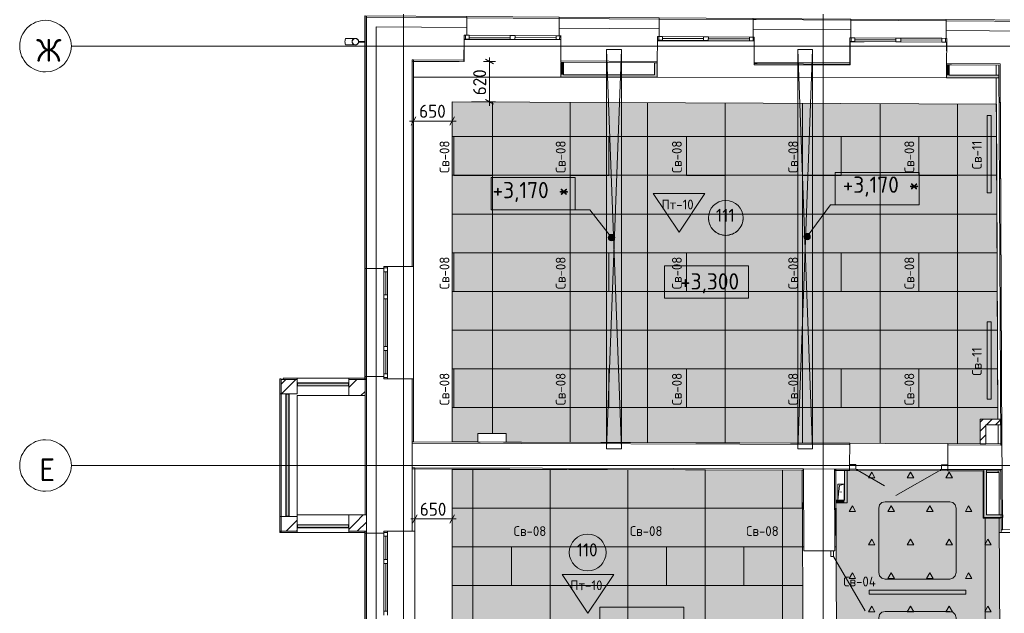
# Model space of a CAD drawing. Header units: millimetres. Extents: x -13069 to 207500, y -71366 to 56785.
# Drawn here: x 106531 to 121780, y 36232 to 45433 of the extents above; entities that cross this region are included whole.
import ezdxf

# ---------------------------------------------------------------- set-up
doc = ezdxf.new("R2010")
doc.units = ezdxf.units.MM
for name, color, linetype, true_color in [('PDF _зоны-номер помещения', 7, 'Continuous', 0xffffff), ('PDF _Ригели', 7, 'Continuous', 0x959595), ('PDF _светильники', 7, 'Continuous', 0xffffff)]:
    doc.layers.add(name, color=color, linetype=linetype, true_color=true_color)
for name, color, linetype in [('PDF _Подложка без мебели', 7, 'Continuous'), ('PDF _Потолки - марка', 7, 'Continuous'), ('PDF _потолки - панели', 7, 'Continuous'), ('PDF _Текст', 7, 'Continuous')]:
    doc.layers.add(name, color=color, linetype=linetype)
doc.layers.add('PDF _Потолки', color=7, linetype='Continuous', lineweight=5, true_color=0x535353)
doc.styles.add('PDF GOST Common', font='GOST_Common.ttf')

msp = doc.modelspace()

# ---------------------------------------------------------------- hatches: boundary and pattern name
at = {"layer": 'PDF _Подложка без мебели', "transparency": 33554559}
msp.add_hatch(color=256, dxfattribs=at).paths.add_polyline_path([(119342.421, 37944.743), (119304.023, 37944.743), (119304.023, 38444.743), (119343.522, 38444.743), (119344.023, 37945.242)])
at = {"layer": 'PDF _Потолки', "true_color": 0xffffff, "transparency": 33554559}
for points in [[(113229.222, 38889.543), (113229.222, 44161.642), (121656.822, 44123.742), (121681.721, 39241.043), (121404.921, 39241.043), (121404.921, 38860.942), (114064.321, 38886.642), (114064.321, 39019.342), (113624.322, 39019.342), (113624.322, 38888.142)], [(119123.423, 22079.742), (119388.923, 22079.742), (119388.923, 22629.742), (119249.421, 22629.742), (119172.422, 37944.743), (119344.023, 37944.743), (119344.023, 38444.743), (121464.921, 38440.643), (121453.923, 37707.342), (121699.922, 37707.342), (121711.021, 35829.443), (121568.421, 35829.443), (121568.421, 33448.641), (121725.123, 33448.641), (121734.922, 31799.342), (121734.922, 29438.043), (121751.622, 29438.043), (121762.022, 27778.042), (121588.423, 27778.042), (121588.423, 25451.242), (121776.622, 25451.242), (121776.622, 22629.742), (121401.322, 22629.742), (121401.322, 22079.742), (121401.322, 20727.743), (121683.622, 20727.743), (121745.021, 14762.142), (121251.121, 14762.142), (121251.121, 14317.443), (119541.12, 14317.443), (119541.12, 14762.142), (119123.423, 14762.142)]]:
    msp.add_hatch(color=7, dxfattribs=at).paths.add_polyline_path(points)
at = {"layer": 'PDF _потолки - панели', "true_color": 0x7fbbd8, "transparency": 33554559}
msp.add_hatch(color=143, dxfattribs=at).paths.add_polyline_path([(119834.321, 37862.441), (119847.721, 37912.441), (119884.321, 37949.043), (119934.321, 37962.441), (120934.321, 37962.441), (120984.321, 37949.043), (121020.921, 37912.441), (121034.321, 37862.441), (121034.321, 36862.441), (121020.921, 36812.441), (120984.321, 36775.842), (120934.321, 36762.441), (119934.321, 36762.441), (119884.321, 36775.842), (119847.721, 36812.441), (119834.321, 36862.441)])
at = {"layer": 'PDF _потолки - панели', "true_color": 0x7b6544, "transparency": 33554559}
msp.add_hatch(color=37, dxfattribs=at).paths.add_polyline_path([(119834.321, 36162.441), (119847.721, 36212.441), (119884.321, 36249.043), (119934.321, 36262.441), (120934.321, 36262.441), (120984.321, 36249.043), (121020.921, 36212.441), (121034.321, 36162.441), (121034.321, 35162.441), (121020.921, 35112.441), (120984.321, 35075.842), (120934.321, 35062.441), (119934.321, 35062.441), (119884.321, 35075.842), (119847.721, 35112.441), (119834.321, 35162.441)])
at = {"layer": 'PDF _потолки - панели', "transparency": 33554559}
msp.add_hatch(color=256, dxfattribs=at).paths.add_polyline_path([(119834.321, 36162.441), (119847.721, 36212.441), (119884.321, 36249.043), (119934.321, 36262.441), (120934.321, 36262.441), (120984.321, 36249.043), (121020.921, 36212.441), (121034.321, 36162.441), (121034.321, 35162.441), (121020.921, 35112.441), (120984.321, 35075.842), (120934.321, 35062.441), (119934.321, 35062.441), (119884.321, 35075.842), (119847.721, 35112.441), (119834.321, 35162.441)])
at = {"layer": 'PDF _Ригели', "transparency": 33554559}
for points in [[(115745.222, 42055.541), (115730.622, 42020.143), (115695.222, 42005.541), (115659.922, 42020.143), (115645.222, 42055.541), (115659.922, 42090.843), (115695.222, 42105.541), (115730.622, 42090.843)], [(118775.322, 42071.342), (118760.722, 42035.942), (118725.322, 42021.342), (118690.022, 42035.942), (118675.322, 42071.342), (118690.022, 42106.642), (118725.322, 42121.342), (118760.722, 42106.642)]]:
    msp.add_hatch(color=256, dxfattribs=at).paths.add_polyline_path(points)

# ---------------------------------------------------------------- linework, layer by layer
at = {"layer": 'PDF _зоны-номер помещения', "color": 7, "lineweight": 13}
for points in [[(117465.922, 42630.442, 0.414193367), (117196.122, 42360.642, 0.41425586), (117465.922, 42090.742, 0.414255999), (117735.722, 42360.642, 0.414193506)], [(115327.421, 37460.142, 0.414182735), (115042.222, 37174.941, 0.414181793), (115327.421, 36889.743, 0.414183559), (115612.623, 37174.941, 0.414184501)]]:
    msp.add_lwpolyline(points, format="xyb", close=True, dxfattribs=at)
at = {"layer": 'PDF _зоны-номер помещения', "color": 7, "lineweight": 0}
for centre, radius in [((117465.924, 42360.592), 269.798), ((115327.395, 37174.97), 285.228)]:
    msp.add_circle(centre, radius, dxfattribs=at)
at = {"layer": 'PDF _Подложка без мебели', "lineweight": 18}
for points in [[(112476.622, -7031.659, -0.414191719), (112876.622, -7431.659, -0.414186), (112476.622, -7831.659, -0.414186), (112076.622, -7431.659, -0.414191719), (112476.622, -7031.659), (112476.622, 46088.442)], [(118976.622, -7031.659, -0.414193125), (119376.622, -7431.659, -0.414187406), (118976.622, -7831.659, -0.4141845), (118576.622, -7431.659, -0.414190219), (118976.622, -7031.659), (118976.622, 46201.342)], [(107330.522, 45023.342, -0.414187313), (106930.522, 44623.342, -0.414280409), (106530.522, 45023.342, -0.414280503), (106930.522, 45423.342, -0.414187406), (107330.522, 45023.342), (174981.919, 45023.342)], [(107330.522, 38523.342, -0.414187313), (106930.522, 38123.342, -0.414280409), (106530.522, 38523.342, -0.414280503), (106930.522, 38923.342, -0.414187406), (107330.522, 38523.342), (174981.919, 38523.342)]]:
    msp.add_lwpolyline(points, format="xyb", dxfattribs=at)
for points in [[(111879.222, 45494.242), (111878.222, 45494.242), (111878.222, 41576.242), (111879.222, 41576.242), (112049.221, 41576.242)], [(113453.622, 45193.642), (113454.422, 45313.642), (113455.423, 45463.642), (113455.522, 45483.642), (111879.222, 45494.242), (111879.222, 41576.242), (111879.222, 39901.242), (112049.221, 39901.242), (112049.221, 37476.242), (112169.223, 37476.242)], [(111899.221, 25203.643), (111899.221, 27755.041), (111899.221, 29435.043), (111899.221, 31790.042), (111899.221, 32445.042), (111899.221, 32790.042), (111899.221, 33445.042), (111899.221, 35801.242), (111899.221, 37476.242), (111899.221, 39901.242), (111899.221, 41576.242), (111899.221, 45474.142), (111899.221, 45494.142)], [(117888.923, 45283.842), (117889.921, 45433.842), (116434.922, 45443.642), (114885.423, 45454.042), (113455.423, 45463.642), (111899.221, 45474.142)], [(116433.122, 45173.642), (116433.921, 45293.642), (116434.922, 45443.642), (116435.121, 45463.642), (114887.522, 45474.042), (114885.52, 45474.042), (113455.522, 45483.642)], [(114885.52, 45474.042), (114884.422, 45304.042)], [(120879.823, 45433.842), (120879.722, 45413.842), (119404.722, 45423.742), (119404.921, 45443.742), (117890.022, 45453.842), (116435.121, 45463.642)], [(119402.922, 45153.742), (119403.721, 45273.742), (119404.722, 45423.742), (117937.321, 45433.542), (117889.921, 45433.842), (117890.022, 45453.842)], [(122260.52, 37505.943), (122430.522, 37506.742), (122390.223, 45423.642), (120879.823, 45433.842), (119404.921, 45443.742)], [(112049.322, 41576.242), (112049.221, 41576.242), (112049.221, 45323.142), (113454.422, 45313.642)], [(114883.622, 45184.042), (114884.422, 45304.042), (116433.921, 45293.642)], [(114884.422, 45304.042), (114884.422, 45304.042)], [(120878.721, 45263.842), (120879.722, 45413.842), (122370.323, 45403.742), (122410.52, 37506.642)], [(111583.122, 45141.842), (111625.622, 45141.842), (111631.321, 45141.842), (111636.822, 45141.842), (111642.321, 45141.842), (111647.721, 45141.842), (111653.022, 45141.842), (111658.223, 45141.842), (111663.221, 45141.842), (111668.122, 45141.842), (111672.921, 45141.842), (111677.522, 45141.842), (111681.922, 45141.842), (111686.222, 45141.842), (111690.322, 45141.842), (111694.322, 45141.842), (111698.022, 45141.842), (111701.622, 45141.842), (111705.021, 45141.842), (111708.223, 45141.842), (111711.122, 45141.842), (111713.922, 45141.842), (111716.221, 45141.842)], [(114913.621, 45183.842), (114837.623, 45184.342), (114201.622, 45188.642), (114125.622, 45189.142), (113489.622, 45193.442), (113413.623, 45193.942), (113489.622, 45193.442), (113489.222, 45133.442), (113413.221, 45133.942), (113413.623, 45193.942), (113413.221, 45133.942), (113411.022, 44803.942), (113410.823, 44783.942), (112609.121, 44789.342), (112609.222, 44809.342), (113411.022, 44803.942)], [(113433.223, 45133.842), (113433.622, 45193.842)], [(113489.422, 45163.442), (114125.422, 45159.142)], [(114201.422, 45158.642), (114837.422, 45154.342)], [(114915.623, 45183.842), (114913.621, 45183.842), (114913.221, 45123.842), (114913.621, 45183.842), (114837.623, 45184.342), (114837.223, 45124.342), (114913.221, 45123.842)], [(114893.223, 45124.042), (114893.623, 45183.942)], [(114910.923, 44793.842), (114910.823, 44773.842), (116405.421, 44763.842), (116405.522, 44783.842), (116407.722, 45113.842), (116483.723, 45113.343), (117119.722, 45109.042), (117195.723, 45108.542), (117831.721, 45104.242), (117832.121, 45164.242), (117196.122, 45168.542), (117195.723, 45108.542), (117119.722, 45109.042), (117120.121, 45169.042), (117196.122, 45168.542), (117120.121, 45169.042), (116484.123, 45173.342), (116408.122, 45173.842), (116484.123, 45173.342), (116483.723, 45113.343), (116407.722, 45113.842), (116408.122, 45173.842), (116407.722, 45113.842)], [(114913.621, 45183.842), (114913.621, 45183.842)], [(116427.723, 45113.642), (116428.123, 45173.642)], [(116483.921, 45143.342), (117119.923, 45139.042)], [(117195.921, 45138.542), (117831.922, 45134.242)], [(119385.322, 44763.842), (117905.522, 44773.742), (117907.722, 45103.742), (117908.122, 45163.742), (117832.121, 45164.242), (117908.122, 45163.742), (117907.722, 45103.742), (117831.721, 45104.242), (117907.722, 45103.742)], [(117887.721, 45103.842), (117888.121, 45163.842), (117888.923, 45283.842), (119403.721, 45273.742)], [(119387.522, 45093.842), (119463.52, 45093.342), (120099.522, 45089.042), (120175.523, 45088.542), (120175.923, 45148.542), (120099.922, 45149.042), (120175.923, 45148.542), (120811.921, 45144.242), (120811.521, 45084.242), (120887.522, 45083.742), (120811.521, 45084.242), (120175.523, 45088.542), (120099.522, 45089.042), (120099.922, 45149.042), (119463.923, 45153.342), (119387.922, 45153.842), (119463.923, 45153.342), (119463.52, 45093.342), (119387.522, 45093.842), (119387.922, 45153.842), (119387.522, 45093.842), (119385.322, 44763.842), (119385.221, 44743.842), (117952.723, 44753.442), (117905.323, 44753.742), (117905.522, 44773.742)], [(119407.521, 45093.642), (119407.92, 45153.643)], [(120887.522, 45083.742), (120887.922, 45143.742), (120811.921, 45144.242), (120887.922, 45143.742), (120887.522, 45083.742), (120885.322, 44753.742)], [(120867.521, 45083.842), (120867.921, 45143.842)], [(122140.522, 37505.342), (122260.52, 37505.943), (122221.122, 45254.742), (120878.721, 45263.842), (120877.922, 45143.842)], [(111716.221, 45041.842), (111714.921, 45041.842), (111712.323, 45041.842), (111709.422, 45041.842), (111706.321, 45041.842), (111703.022, 45041.842), (111699.522, 45041.842), (111695.922, 45041.842), (111692.022, 45041.842), (111688.021, 45041.842), (111683.721, 45041.842), (111679.422, 45041.842), (111674.823, 45041.842), (111670.121, 45041.842), (111665.322, 45041.842), (111660.322, 45041.842), (111655.221, 45041.842), (111649.922, 45041.842), (111644.622, 45041.842), (111639.122, 45041.842), (111633.622, 45041.842), (111628.022, 45041.842), (111625.622, 45041.842), (111583.122, 45041.842)], [(111879.222, 45096.842), (111780.122, 45096.842)], [(111780.122, 45086.842), (111879.222, 45086.842)], [(114862.321, 45124.242), (113414.222, 45124.242), (113414.222, 44784.442), (113410.823, 44784.442)], [(113413.221, 45133.942), (113489.222, 45133.442), (114125.222, 45129.142), (114201.222, 45128.643), (114837.223, 45124.342), (114913.221, 45123.842), (114910.923, 44793.842), (116405.522, 44783.842)], [(117905.622, 44799.842), (117905.622, 45103.242), (116407.722, 45103.242)], [(119610.722, 45092.342), (119390.623, 45092.342), (119390.623, 44733.742), (117905.622, 44733.742), (117905.622, 44753.742)], [(119463.722, 45123.342), (120099.723, 45119.042)], [(120175.721, 45118.542), (120811.723, 45114.242)], [(120886.622, 44948.742), (120886.622, 45083.742)], [(112629.222, 39866.242), (112629.222, 41606.242), (112629.222, 44809.342), (112609.222, 44809.342), (112609.222, 41606.242), (112229.222, 41606.242), (112169.223, 41606.242), (112169.223, 41526.242), (112169.223, 41606.242), (112229.222, 41606.242), (112229.222, 41526.242), (112229.222, 41606.242)], [(113336.921, 44784.442), (112629.222, 44784.442)], [(114910.923, 44793.842), (114910.923, 44793.842)], [(116405.622, 44804.942), (116405.622, 44793.842)], [(117905.522, 44773.742), (117905.522, 44773.742)], [(119390.623, 44743.742), (119385.221, 44743.842)], [(121743.721, 38839.743), (121713.822, 44728.142), (121713.722, 44748.142), (121743.721, 38839.743), (120905.323, 38842.442), (120904.322, 38532.443), (120904.121, 38462.441), (120809.123, 38462.742), (120102.021, 38057.542)], [(121713.722, 44748.142), (120885.322, 44753.742), (120885.121, 44733.742), (120962.721, 44733.242), (121693.821, 44728.342), (121723.722, 38839.642), (121743.721, 38839.743), (121745.622, 38459.742), (121750.422, 37528.343), (122080.421, 37530.043)], [(120885.322, 44753.742), (120885.322, 44753.742)], [(120886.622, 44721.442), (120886.622, 44733.742)], [(121654.621, 44572.042), (121653.822, 44728.542)], [(112629.222, 44543.742), (114911.421, 44540.642)], [(115127.723, 44540.342), (120884.922, 44532.342)], [(121681.721, 39241.043), (121654.823, 44532.042)], [(111878.222, 41576.242), (111878.222, 39901.242), (111878.222, 39856.242)], [(112169.223, 39901.242), (112049.221, 39901.242), (112049.221, 41576.242), (112169.223, 41576.242)], [(112229.222, 41586.242), (112169.223, 41586.242)], [(112609.222, 38889.543), (112629.222, 38889.543), (112629.222, 39866.242), (112609.222, 39866.242), (112229.222, 39866.242), (112229.222, 39946.243), (112229.222, 40306.242), (112229.222, 40366.242), (112229.222, 41106.242), (112229.222, 41166.242), (112229.222, 41526.242), (112169.223, 41526.242), (112169.223, 41166.242), (112229.222, 41166.242), (112229.222, 41106.242), (112169.223, 41106.242), (112169.223, 41166.242), (112169.223, 41106.242), (112169.223, 40366.242), (112229.222, 40366.242), (112229.222, 40306.242), (112169.223, 40306.242), (112169.223, 40366.242), (112169.223, 40306.242), (112169.223, 39946.243), (112169.223, 39866.242), (112169.223, 39946.243), (112229.222, 39946.243), (112229.222, 39866.242), (112169.223, 39866.242), (112229.222, 39866.242)], [(112199.221, 41166.242), (112199.221, 41526.242)], [(112629.222, 41606.242), (112609.222, 41606.242), (112609.321, 41606.242)], [(112199.221, 40366.242), (112199.221, 41106.242)], [(112199.221, 39946.243), (112199.221, 40306.242)], [(110558.822, 37732.443), (110558.822, 39632.443), (110558.822, 39866.242), (110578.822, 39866.242), (110578.822, 39856.242), (110578.822, 39632.443), (110651.522, 39632.443), (110701.522, 39632.443), (110828.822, 39632.443), (110828.822, 39756.242), (110828.822, 39806.242)], [(110578.822, 39783.642), (110651.422, 39856.242)], [(110578.822, 39856.242), (110828.822, 39856.242)], [(110584.922, 39632.443), (110808.622, 39856.242)], [(110608.822, 39856.242), (110608.822, 39876.242), (110828.822, 39876.242), (110828.822, 39856.242), (110828.822, 39806.242), (110878.822, 39806.242), (111578.822, 39806.242)], [(110828.822, 39876.242), (111628.822, 39876.242), (111899.221, 39876.242)], [(111628.822, 39606.242), (111628.822, 39756.242), (111626.322, 39756.242), (111623.822, 39758.743), (110833.822, 39758.743), (110833.822, 39798.542), (110836.521, 39801.242), (110876.322, 39801.242), (110878.822, 39803.742), (110878.822, 39806.242)], [(111581.321, 39801.242), (110876.322, 39801.242)], [(110878.822, 39803.742), (111578.822, 39803.742)], [(111623.822, 39758.743), (111623.822, 39798.542), (111621.122, 39801.242), (111581.321, 39801.242), (111578.822, 39803.742), (111578.822, 39806.242), (111628.822, 39806.242)], [(111628.822, 39876.242), (111628.822, 39856.242)], [(111751.522, 39856.242), (111732.522, 39837.242), (111628.822, 39733.543)], [(111628.822, 39756.242), (111628.822, 39806.242), (111628.822, 39856.242), (111879.222, 39856.242), (111899.221, 39856.242)], [(111878.222, 39901.242), (111879.222, 39901.242), (111879.222, 39856.242), (111879.222, 39606.242), (111879.222, 37756.242)], [(112229.222, 39886.242), (112169.223, 39886.242)], [(112609.222, 39866.242), (112609.222, 38869.541), (119375.422, 38847.442), (112609.222, 38869.541), (112609.222, 38489.543), (112609.222, 38469.541), (118664.021, 38449.742), (118664.122, 38469.743)], [(110833.822, 39758.743), (110831.321, 39756.242), (110828.822, 39756.242)], [(111626.322, 39756.242), (110831.321, 39756.242)], [(110833.822, 39798.542), (111623.822, 39798.542)], [(111878.97, 39669.289), (111815.821, 39606.242)], [(111629.222, 37486.242), (110829.222, 37486.242), (110558.822, 37486.242), (110558.822, 37732.443), (110578.822, 37732.443), (110578.822, 39632.443), (110558.822, 39632.443)], [(110829.222, 37606.242), (110829.222, 37556.242), (110829.222, 37506.242), (110578.822, 37506.242), (110578.822, 37732.443), (110651.522, 37732.443), (110651.522, 37782.443), (110651.522, 39582.443)], [(110651.522, 39632.443), (110651.522, 39582.443), (110654.022, 39582.443), (110656.521, 39584.942), (110656.521, 39624.842), (110659.222, 39627.442)], [(110654.022, 39582.443), (110654.022, 37782.443)], [(110656.521, 37779.942), (110656.521, 39584.942)], [(110659.222, 37737.441), (110659.222, 39627.442), (110699.021, 39627.442), (110701.522, 39629.942), (110701.522, 39632.443)], [(110699.021, 39627.442), (110699.021, 37737.441)], [(110701.522, 37734.942), (110701.522, 39629.942)], [(111879.222, 39606.242), (111628.822, 39606.242), (110828.822, 39606.242), (110828.822, 37756.242)], [(121683.622, 38859.942), (121682.121, 39153.042)], [(119924.321, 38208.142), (119479.121, 38467.143), (119384.123, 38467.442), (119384.321, 38537.441), (119385.423, 38847.442), (119375.422, 38847.442), (119385.423, 38847.442), (119385.423, 38867.442), (119375.422, 38867.442), (112609.321, 38889.543), (112609.222, 38869.541)], [(113624.322, 38886.141), (113664.321, 38886.141)], [(114024.322, 38886.141), (114064.321, 38886.141), (114064.321, 38884.841)], [(119094.422, 37200.842), (118674.421, 37198.742), (118667.921, 38469.743), (112609.222, 38489.543), (112609.222, 37506.242), (112229.222, 37506.242), (112169.223, 37506.242), (112169.223, 37426.242), (112169.223, 37506.242), (112229.222, 37506.242), (112229.222, 37426.242), (112229.222, 37506.242)], [(112649.221, 35766.242), (112649.221, 37506.242), (112649.221, 38485.243), (112609.222, 38485.243)], [(118668.022, 38453.242), (118648.02, 38453.143), (118654.121, 37262.042), (118674.122, 37262.142)], [(119147.923, 38468.243), (118667.921, 38469.743)], [(119134.422, 37201.042), (119154.423, 37201.142), (119147.923, 38468.243), (119154.121, 37264.642), (119174.122, 37264.743), (119167.921, 38468.342), (119147.923, 38468.243), (119384.123, 38467.442), (119384.022, 38447.442), (119155.421, 38448.142), (119155.522, 38468.142)], [(119344.023, 38447.543), (119344.023, 38444.743), (119344.023, 37944.743), (119172.422, 37944.743), (119170.622, 37944.743)], [(119344.023, 38444.743), (119304.023, 38444.743), (119304.023, 37984.742), (119172.422, 37984.742), (119172.422, 37944.743)], [(120904.322, 38532.443), (120809.321, 38532.742), (120809.123, 38462.742), (119479.121, 38467.143), (119479.322, 38537.142), (119384.321, 38537.441)], [(121464.921, 38460.642), (121464.921, 38440.643), (120904.023, 38442.442), (120904.121, 38462.441), (121745.622, 38459.742), (121725.621, 38459.642), (121730.421, 37528.242), (121750.422, 37528.343)], [(120904.121, 38462.441), (120904.121, 38462.441)], [(121464.921, 38428.642), (121452.922, 38428.642), (121452.922, 37709.342), (121717.421, 37709.342)], [(121454.921, 38428.642), (121454.921, 37707.342), (121717.421, 37707.342), (121717.421, 37719.342)], [(121725.621, 38459.742), (121725.621, 38439.743), (121504.921, 38440.542), (121504.921, 37759.342), (121758.522, 37759.342), (121758.522, 37719.342), (121464.921, 37719.342), (121464.921, 38440.643)], [(121504.921, 38440.542), (121504.921, 38460.542)], [(121685.923, 38413.342), (121685.722, 38439.942)], [(121699.922, 37759.342), (121699.922, 38413.342), (121504.921, 38413.342)], [(119201.521, 37986.242), (119301.521, 37986.242), (119301.521, 38236.242)], [(110701.522, 37732.443), (110701.522, 37734.942), (110699.021, 37737.441), (110659.222, 37737.441), (110656.521, 37740.142), (110656.521, 37779.942), (110654.022, 37782.443), (110651.522, 37782.443)], [(110651.522, 37732.443), (110701.522, 37732.443), (110828.822, 37732.443), (110828.822, 37756.242), (110829.222, 37756.242), (111629.222, 37756.242)], [(110828.923, 37676.342), (110658.822, 37506.242)], [(110829.222, 37756.242), (110829.222, 37606.242), (110831.723, 37606.242), (110834.222, 37603.742), (111624.221, 37603.742), (111624.221, 37563.941), (111621.522, 37561.242), (111581.723, 37561.242), (111579.222, 37558.743), (111579.222, 37556.242)], [(111629.222, 37506.242), (111899.221, 37506.242), (111899.221, 37756.242), (111629.222, 37756.242), (111629.222, 37606.242), (111629.222, 37556.242)], [(111629.222, 37533.743), (111732.522, 37637.042), (111851.821, 37756.242)], [(121452.922, 37709.342), (121452.922, 37707.342), (121454.921, 37707.342)], [(121484.922, 37707.443), (121484.922, 22664.743), (121776.622, 22664.743), (121776.622, 23797.143), (121976.423, 23797.143)], [(121756.922, 35788.342), (121756.922, 35829.342), (122080.622, 35829.342), (122080.622, 37485.243), (121699.922, 37485.243), (121699.922, 37707.342)], [(110829.198, 37519.518), (110816.021, 37506.242)], [(110834.222, 37603.742), (110834.222, 37563.941), (110836.921, 37561.242), (110876.722, 37561.242), (110879.222, 37558.743), (110879.222, 37556.242), (110829.222, 37556.242)], [(110831.723, 37606.242), (111626.722, 37606.242)], [(111624.221, 37563.941), (110834.222, 37563.941)], [(110876.722, 37561.242), (111581.723, 37561.242)], [(111579.222, 37558.743), (110879.222, 37558.743)], [(110879.222, 37556.242), (111579.222, 37556.242), (111629.222, 37556.242), (111629.222, 37506.242), (111629.222, 37486.242), (111877.822, 37486.242), (111877.822, 37506.242)], [(111624.221, 37603.742), (111626.722, 37606.242), (111629.222, 37606.242)], [(111758.921, 37506.242), (111899.221, 37646.643)], [(121730.622, 37485.243), (121730.421, 37528.242)], [(110578.822, 37486.242), (110578.822, 37506.242), (110568.821, 37506.242), (110568.821, 37486.242)], [(110829.222, 37506.242), (110829.222, 37486.242)], [(111878.222, 37476.242), (111879.222, 37476.242), (111879.222, 37506.242)], [(111879.222, 37486.242), (111878.222, 37486.242), (111878.222, 37476.242), (111878.222, 35801.242), (111878.222, 33445.042), (111879.222, 33445.042), (112049.221, 33445.042)], [(112049.221, 37476.242), (111879.222, 37476.242), (111879.222, 35801.242), (111879.222, 33445.042), (111879.222, 32790.042), (111878.222, 32790.042)], [(112169.223, 35801.242), (112049.221, 35801.242), (112049.221, 37476.242), (112049.322, 37476.242)], [(112229.222, 37486.242), (112169.223, 37486.242)], [(112229.222, 36206.242), (112229.222, 36266.242), (112229.222, 37006.242), (112229.222, 37066.242), (112229.222, 37426.242), (112169.223, 37426.242), (112169.223, 37066.242), (112229.222, 37066.242), (112229.222, 37006.242), (112169.223, 37006.242), (112169.223, 37066.242), (112169.223, 37006.242), (112169.223, 36266.242), (112229.222, 36266.242), (112229.222, 36206.242)], [(112199.221, 37066.242), (112199.221, 37426.242)], [(112609.222, 37506.242), (112649.221, 37506.242)], [(119134.922, 37114.042), (119627.223, 36271.342)], [(112199.221, 36266.242), (112199.221, 37006.242)], [(112169.223, 36206.242), (112169.223, 36266.242), (112169.223, 36206.242)]]:
    msp.add_lwpolyline(points, dxfattribs=at)
for points in [[(111729.222, 45039.842, 0.415381331), (111781.222, 45091.842, 0.414660754), (111729.222, 45143.842, 0.413945913), (111677.221, 45091.842, 0.414666856)], [(111729.222, 45141.842, 0.4140015), (111679.222, 45091.842, 0.414751699), (111729.222, 45041.842, 0.414751699), (111779.222, 45091.842, 0.4140015)], [(119251.521, 38113.742, 0.419875903), (119249.021, 38111.242, 0.419875867), (119251.521, 38108.743, 0.420088632), (119254.023, 38111.242, 0.420088626)]]:
    msp.add_lwpolyline(points, format="xyb", close=True, dxfattribs=at)
for points in [[(114201.622, 45188.642), (114201.222, 45128.643), (114125.222, 45129.142), (114125.622, 45189.142)], [(116364.122, 44763.242), (116364.122, 44580.342), (114951.423, 44580.342), (114951.423, 44763.242), (114911.421, 44763.242), (114911.421, 44540.342), (116404.121, 44540.342), (116404.121, 44763.242)], [(120924.922, 44572.042), (120924.922, 44721.442), (120884.922, 44721.442), (120884.922, 44532.042), (121694.12, 44532.042), (121694.12, 44572.042)], [(121404.921, 39241.043), (121404.921, 38861.042), (121492.921, 38861.042), (121492.921, 39153.042), (121722.822, 39153.042), (121722.822, 39241.043)], [(120915.321, 38842.442), (121723.722, 38839.842), (121723.823, 38859.841), (120905.421, 38862.441), (120905.323, 38842.442)], [(119301.521, 38236.242), (119301.521, 37986.242), (119201.521, 37986.242), (119201.521, 38236.242)], [(119201.521, 37986.242), (119226.521, 38211.242), (119301.521, 38236.242), (119201.521, 38236.242)], [(119094.923, 37113.842), (119094.422, 37200.842), (119134.422, 37201.042), (119134.922, 37114.042)]]:
    msp.add_lwpolyline(points, close=True, dxfattribs=at)
at = {"layer": 'PDF _Подложка без мебели', "color": 250, "lineweight": 18, "true_color": 0x353535}
for points in [[(121450.123, 39241.043), (121404.921, 39195.942)], [(121591.523, 39241.043), (121503.523, 39153.042)], [(121721.72, 39229.843), (121644.923, 39153.042)], [(121404.921, 39054.542), (121492.921, 39142.543)], [(121404.921, 38913.043), (121492.921, 39001.042)]]:
    msp.add_lwpolyline(points, dxfattribs=at)
at = {"layer": 'PDF _Подложка без мебели', "lineweight": 18}
msp.add_arc((119251.589, 38111.242), 2.434, 300.3981554, 0.003994, dxfattribs=at)
for points in [[(111567.552, 45091.725), (111567.552, 45119.325), (111574.452, 45141.725), (111583.051, 45141.725)], [(111583.051, 45041.725), (111574.452, 45041.725), (111567.552, 45064.125), (111567.552, 45091.725)], [(119249.122, 38111.943), (119249.421, 38113.043), (119250.422, 38113.742), (119251.521, 38113.742)], [(119251.521, 38108.743), (119250.422, 38108.743), (119249.421, 38109.542), (119249.122, 38110.642)], [(119251.521, 38113.742), (119252.021, 38113.742), (119252.421, 38113.642), (119252.821, 38113.442)]]:
    msp.add_open_spline(points, degree=3, dxfattribs=at)
at = {"layer": 'PDF _Подложка без мебели', "lineweight": 0, "transparency": 33554559}
for points in [[(114951.423, 44580.342), (114911.421, 44580.342), (114951.423, 44763.242), (114911.421, 44763.242)], [(116364.122, 44763.242), (116404.121, 44763.242), (116364.122, 44540.342), (116404.121, 44540.342)], [(120884.922, 44721.442), (120924.922, 44721.442), (120884.922, 44572.042), (120924.922, 44572.042)], [(116364.122, 44580.342), (116364.122, 44540.342), (114911.421, 44580.342), (114911.421, 44540.342)], [(120884.922, 44572.042), (121693.821, 44572.042), (120884.922, 44532.042), (121694.12, 44532.042)], [(121464.921, 38459.841), (121504.921, 38460.542), (121464.921, 37759.342), (121504.921, 37759.342)], [(119172.422, 37944.743), (119172.422, 37984.742), (119304.023, 37944.743), (119304.023, 37984.742)], [(121464.921, 37759.342), (121729.222, 37759.342), (121464.921, 37719.342), (121729.423, 37719.342)]]:
    msp.add_solid(points, dxfattribs=at)
at = {"layer": 'PDF _Подложка без мебели', "color": 250, "lineweight": 0, "true_color": 0x3d3d3d, "transparency": 33554559}
for points in [[(110836.521, 39801.242), (111621.122, 39801.242), (110833.822, 39798.542), (111623.822, 39798.542)], [(110878.822, 39803.742), (111578.822, 39803.742), (110876.322, 39801.242), (111581.321, 39801.242)], [(110878.822, 39803.742), (110878.822, 39806.242), (111578.822, 39803.742), (111578.822, 39806.242)], [(110833.822, 39758.743), (111623.822, 39758.743), (110831.321, 39756.242), (111626.322, 39756.242)], [(110833.822, 39758.743), (110833.822, 39798.542), (111623.822, 39758.743), (111623.822, 39798.542)], [(110651.522, 39582.443), (110654.022, 39582.443), (110651.522, 37782.443), (110654.022, 37782.443)], [(110656.521, 37779.942), (110654.022, 37782.443), (110656.521, 39584.942), (110654.022, 39582.443)], [(110659.222, 37737.441), (110656.521, 37740.142), (110659.222, 39627.442), (110656.521, 39624.342)], [(110659.222, 39627.442), (110699.021, 39627.442), (110659.222, 37737.441), (110699.021, 37737.441)], [(110701.522, 37734.942), (110699.021, 37737.441), (110701.522, 39629.942), (110699.021, 39627.442)], [(110831.723, 37606.242), (111626.722, 37606.242), (110834.222, 37603.742), (111624.221, 37603.742)], [(111624.221, 37603.742), (111624.221, 37563.941), (110834.222, 37603.742), (110834.222, 37563.941)], [(110834.222, 37563.941), (111624.221, 37563.941), (110836.921, 37561.242), (111621.522, 37561.242)], [(111581.723, 37561.242), (111579.222, 37558.743), (110876.722, 37561.242), (110879.222, 37558.743)], [(111579.222, 37558.743), (111579.222, 37556.242), (110879.222, 37558.743), (110879.222, 37556.242)]]:
    msp.add_solid(points, dxfattribs=at)
at = {"layer": 'PDF _Потолки', "color": 7, "lineweight": 13}
for points in [[(113229.222, 38889.543), (113624.322, 38888.142), (113624.322, 39019.342), (114064.321, 39019.342), (114064.321, 38886.642), (121404.921, 38860.942), (121404.921, 39241.043), (121681.721, 39241.043), (121656.822, 44123.742), (113229.222, 44161.642)], [(113229.222, 38467.543), (113229.222, 35455.842), (118664.122, 35455.842), (118648.02, 38449.842)], [(119776.622, 38332.643), (119676.622, 38332.643), (119726.622, 38419.242)], [(120376.622, 38332.643), (120276.622, 38332.643), (120326.622, 38419.242)], [(120976.622, 38332.643), (120876.622, 38332.643), (120926.622, 38419.242)], [(119476.622, 37812.942), (119376.622, 37812.942), (119426.622, 37899.542)], [(120076.622, 37812.942), (119976.622, 37812.942), (120026.622, 37899.542)], [(120676.622, 37812.942), (120576.622, 37812.942), (120626.622, 37899.542)], [(121276.622, 37812.942), (121176.622, 37812.942), (121226.622, 37899.542)], [(119776.622, 37293.342), (119676.622, 37293.342), (119726.622, 37379.942)], [(120376.622, 37293.342), (120276.622, 37293.342), (120326.622, 37379.942)], [(120976.622, 37293.342), (120876.622, 37293.342), (120926.622, 37379.942)], [(121576.622, 37293.342), (121476.622, 37293.342), (121526.622, 37379.942)], [(119476.622, 36773.742), (119376.622, 36773.742), (119426.622, 36860.342)], [(120076.622, 36773.742), (119976.622, 36773.742), (120026.622, 36860.342)], [(120676.622, 36773.742), (120576.622, 36773.742), (120626.622, 36860.342)], [(121276.622, 36773.742), (121176.622, 36773.742), (121226.622, 36860.342)], [(119776.622, 36254.142), (119676.622, 36254.142), (119726.622, 36340.742)], [(120376.622, 36254.142), (120276.622, 36254.142), (120326.622, 36340.742)], [(120976.622, 36254.142), (120876.622, 36254.142), (120926.622, 36340.742)], [(121576.622, 36254.142), (121476.622, 36254.142), (121526.622, 36340.742)]]:
    msp.add_lwpolyline(points, close=True, dxfattribs=at)
for points in [[(113855.423, 44158.826), (113855.423, 39019.342)], [(115055.421, 44153.429), (115055.421, 38883.172)], [(116255.421, 44148.033), (116255.421, 38878.971)], [(117455.421, 44142.636), (117455.421, 38874.769)], [(118655.421, 44137.242), (118655.421, 38870.568)], [(119855.421, 44131.842), (119855.421, 38866.367)], [(121055.421, 44126.441), (121055.421, 38862.165)], [(121659.384, 43621.243), (113229.222, 43621.243)], [(121662.422, 43021.243), (113229.222, 43021.243)], [(121665.504, 42421.243), (113229.222, 42421.243)], [(121668.522, 41821.243), (113229.222, 41821.243)], [(121671.623, 41221.243), (113229.222, 41221.243)], [(121674.623, 40621.243), (113229.222, 40621.243)], [(121677.723, 40021.243), (113229.222, 40021.243)], [(121680.723, 39421.243), (113229.222, 39421.243)], [(115004.823, 38461.743), (113229.222, 38461.743)], [(113546.722, 38466.442), (113546.722, 35455.842)], [(114746.72, 38462.542), (114746.72, 35455.842)], [(115946.72, 38458.642), (115946.72, 35455.842)], [(117146.72, 38454.742), (117146.72, 35455.842)], [(118346.72, 38450.827), (118346.72, 35455.842)], [(121776.622, 22629.742), (121776.622, 25451.242), (121588.423, 25451.242), (121588.423, 27778.042), (121762.022, 27778.042), (121751.622, 29438.043), (121734.922, 29438.043), (121734.922, 31799.342), (121725.123, 33448.641), (121568.421, 33448.641), (121568.421, 35829.342), (121711.021, 35829.342), (121699.922, 37707.342), (121453.923, 37707.342), (121464.921, 38440.643), (119344.023, 38444.743), (119344.023, 37944.743), (119172.422, 37944.743), (119249.421, 22629.742)], [(118651.183, 37861.743), (113229.222, 37861.743)], [(118654.41, 37261.743), (113229.222, 37261.743)], [(119175.721, 37294.943), (119176.622, 37293.342), (119175.721, 37293.342)], [(118657.621, 36661.743), (113229.222, 36661.743)]]:
    msp.add_lwpolyline(points, dxfattribs=at)
at = {"layer": 'PDF _Потолки', "color": 7, "lineweight": 0, "true_color": 0xffffff, "transparency": 33554559}
msp.add_solid([(113229.222, 38467.543), (118648.02, 38449.842), (113229.222, 35455.842), (118664.122, 35455.842)], dxfattribs=at)
at = {"layer": 'PDF _Потолки - марка', "color": 144, "lineweight": 20, "true_color": 0x0077b0}
for points in [[(113805.221, 44100.543), (113805.221, 44161.642), (113805.221, 44784.442), (113805.221, 44845.542)], [(113898.922, 44784.442), (113711.422, 44784.442)], [(113867.721, 44748.342), (113742.721, 44820.542)], [(112629.222, 43769.142), (112629.222, 44484.442)], [(113898.922, 44161.642), (113529.222, 44161.642)], [(113742.721, 44197.743), (113867.721, 44125.543)], [(112665.322, 43925.343), (112593.222, 43800.343)], [(113193.222, 43800.343), (113265.322, 43925.343)], [(113229.222, 43769.142), (113229.222, 43956.642)], [(112568.122, 43862.843), (112629.222, 43862.843), (113229.222, 43862.843), (113290.422, 43862.843)], [(113229.222, 37600.442), (113229.222, 38167.543)], [(112588.122, 37694.242), (112649.221, 37694.242), (113229.222, 37694.242), (113290.422, 37694.242)], [(112685.322, 37756.742), (112613.221, 37631.742)], [(112649.221, 37600.442), (112649.221, 37787.942)], [(113193.222, 37631.742), (113265.322, 37756.742)]]:
    msp.add_lwpolyline(points, dxfattribs=at)
at = {"layer": 'PDF _Потолки - марка', "lineweight": 13}
for points in [[(117142.021, 42738.542), (116342.021, 42738.542), (116742.021, 42138.542)], [(115730.921, 36836.141), (114930.921, 36836.141), (115330.921, 36236.141)]]:
    msp.add_lwpolyline(points, close=True, dxfattribs=at)
at = {"layer": 'PDF _Потолки - марка', "color": 7, "lineweight": 0, "true_color": 0xffffff, "transparency": 33554559}
for points in [[(117142.021, 42738.542), (116342.021, 42738.542), (116742.021, 42138.542)], [(115730.921, 36836.141), (114930.921, 36836.141), (115330.921, 36236.141)]]:
    msp.add_solid(points, dxfattribs=at)
at = {"layer": 'PDF _потолки - панели', "lineweight": 20}
for points in [[(119834.321, 37862.441), (119834.321, 36862.441), (119847.721, 36812.441), (119884.321, 36775.842), (119934.321, 36762.441), (120934.321, 36762.441), (120984.321, 36775.842), (121020.921, 36812.441), (121034.321, 36862.441), (121034.321, 37862.441), (121020.921, 37912.441), (120984.321, 37949.043), (120934.321, 37962.441), (119934.321, 37962.441), (119884.321, 37949.043), (119847.721, 37912.441)], [(119834.321, 36162.441), (119834.321, 35162.441), (119847.721, 35112.441), (119884.321, 35075.842), (119934.321, 35062.441), (120934.321, 35062.441), (120984.321, 35075.842), (121020.921, 35112.441), (121034.321, 35162.441), (121034.321, 36162.441), (121020.921, 36212.441), (120984.321, 36249.043), (120934.321, 36262.441), (119934.321, 36262.441), (119884.321, 36249.043), (119847.721, 36212.441)]]:
    msp.add_lwpolyline(points, close=True, dxfattribs=at)
at = {"layer": 'PDF _Ригели', "color": 7, "lineweight": 18}
for points in [[(112476.622, -2015.058), (112476.622, 46088.442)], [(118976.622, -2015.058), (118976.622, 46201.342)], [(108736.521, 45023.342), (174981.919, 45023.342)], [(108736.521, 38523.342), (174981.919, 38523.342)]]:
    msp.add_lwpolyline(points, dxfattribs=at)
at = {"layer": 'PDF _Ригели', "lineweight": 18}
for points in [[(115849.922, 38859.542), (115849.922, 38779.542), (115619.923, 38779.542), (115619.923, 44968.742), (115849.922, 44968.742), (115849.922, 44868.742)], [(115619.923, 44968.742), (115849.922, 38779.542), (115849.922, 44968.742), (115619.923, 38779.542)], [(118809.922, 38984.342), (118809.922, 38779.542), (118579.921, 44968.742)], [(118579.921, 38779.542), (118809.922, 44968.742)], [(118725.322, 42071.342), (119085.823, 42564.442), (119810.121, 42564.442)], [(115695.222, 42055.541), (115362.422, 42487.242), (114481.022, 42487.242)], [(116904.222, 41117.042), (117165.922, 41117.042)]]:
    msp.add_lwpolyline(points, dxfattribs=at)
for points in [[(118809.922, 38779.542), (118579.921, 38779.542), (118579.921, 44968.742), (118809.922, 44968.742)], [(120460.121, 42564.442), (120460.121, 43064.442), (119160.121, 43064.442), (119160.121, 42564.442)], [(113831.022, 42487.242), (113831.022, 42987.242), (115131.022, 42987.242), (115131.022, 42487.242)], [(117815.922, 41117.042), (117815.922, 41617.042), (116515.922, 41617.042), (116515.922, 41117.042)], [(115517.323, 35828.442), (115517.323, 36328.442), (116817.323, 36328.442), (116817.323, 35828.442)]]:
    msp.add_lwpolyline(points, close=True, dxfattribs=at)
for centre in [(115695.204, 42055.523), (118725.303, 42071.324)]:
    msp.add_circle(centre, 50.018, dxfattribs=at)
at = {"layer": 'PDF _светильники', "color": 7, "lineweight": 13}
for points in [[(121576.322, 42749.842), (121576.322, 43949.842), (121516.322, 43949.842), (121516.322, 42749.842)], [(113255.122, 43620.342), (113255.122, 43020.342), (113855.122, 43020.342), (113855.122, 43620.342)], [(115055.122, 43620.342), (115055.122, 43020.342), (115655.122, 43020.342), (115655.122, 43620.342)], [(116855.122, 43620.342), (116855.122, 43020.342), (117455.122, 43020.342), (117455.122, 43620.342)], [(118655.122, 43620.342), (118655.122, 43020.342), (119255.122, 43020.342), (119255.122, 43620.342)], [(120455.122, 43620.342), (120455.122, 43020.342), (121055.122, 43020.342), (121055.122, 43620.342)], [(113255.122, 41820.342), (113255.122, 41220.342), (113855.122, 41220.342), (113855.122, 41820.342)], [(115055.122, 41820.342), (115055.122, 41220.342), (115655.122, 41220.342), (115655.122, 41820.342)], [(116855.122, 41820.342), (116855.122, 41220.342), (117455.122, 41220.342), (117455.122, 41820.342)], [(118655.122, 41820.342), (118655.122, 41220.342), (119255.122, 41220.342), (119255.122, 41820.342)], [(120455.122, 41820.342), (120455.122, 41220.342), (121055.122, 41220.342), (121055.122, 41820.342)], [(121576.322, 39549.842), (121576.322, 40749.842), (121516.322, 40749.842), (121516.322, 39549.842)], [(113255.122, 40020.342), (113255.122, 39420.342), (113855.122, 39420.342), (113855.122, 40020.342)], [(115055.122, 40020.342), (115055.122, 39420.342), (115655.122, 39420.342), (115655.122, 40020.342)], [(116855.122, 40020.342), (116855.122, 39420.342), (117455.122, 39420.342), (117455.122, 40020.342)], [(118655.122, 40020.342), (118655.122, 39420.342), (119255.122, 39420.342), (119255.122, 40020.342)], [(120455.122, 40020.342), (120455.122, 39420.342), (121055.122, 39420.342), (121055.122, 40020.342)], [(114146.621, 36661.743), (114746.623, 36661.743), (114746.623, 37261.743), (114146.621, 37261.743)], [(115946.623, 36661.743), (116546.623, 36661.743), (116546.623, 37261.743), (115946.623, 37261.743)], [(117746.623, 36661.743), (118346.623, 36661.743), (118346.623, 37261.743), (117746.623, 37261.743)], [(121184.321, 36590.443), (119684.321, 36590.443), (119684.321, 36530.442), (121184.321, 36530.442)]]:
    msp.add_lwpolyline(points, close=True, dxfattribs=at)
at = {"layer": 'PDF _светильники', "color": 161, "lineweight": 0, "true_color": 0x40a5ff, "transparency": 33554559}
for points in [[(121576.322, 42749.842), (121576.322, 43949.842), (121516.322, 42749.842), (121516.322, 43949.842)], [(121576.322, 39549.842), (121576.322, 40749.842), (121516.322, 39549.842), (121516.322, 40749.842)]]:
    msp.add_solid(points, dxfattribs=at)
at = {"layer": 'PDF _светильники', "color": 53, "lineweight": 0, "true_color": 0xf7e046, "transparency": 33554559}
for points in [[(113255.122, 43620.342), (113255.122, 43020.342), (113855.122, 43620.342), (113855.122, 43020.342)], [(115055.122, 43620.342), (115055.122, 43020.342), (115655.122, 43620.342), (115655.122, 43020.342)], [(116855.122, 43620.342), (116855.122, 43020.342), (117455.122, 43620.342), (117455.122, 43020.342)], [(118655.122, 43620.342), (118655.122, 43020.342), (119255.122, 43620.342), (119255.122, 43020.342)], [(120455.122, 43620.342), (120455.122, 43020.342), (121055.122, 43620.342), (121055.122, 43020.342)], [(113255.122, 41820.342), (113255.122, 41220.342), (113855.122, 41820.342), (113855.122, 41220.342)], [(115055.122, 41820.342), (115055.122, 41220.342), (115655.122, 41820.342), (115655.122, 41220.342)], [(116855.122, 41820.342), (116855.122, 41220.342), (117455.122, 41820.342), (117455.122, 41220.342)], [(118655.122, 41820.342), (118655.122, 41220.342), (119255.122, 41820.342), (119255.122, 41220.342)], [(120455.122, 41820.342), (120455.122, 41220.342), (121055.122, 41820.342), (121055.122, 41220.342)], [(113255.122, 40020.342), (113255.122, 39420.342), (113855.122, 40020.342), (113855.122, 39420.342)], [(115055.122, 40020.342), (115055.122, 39420.342), (115655.122, 40020.342), (115655.122, 39420.342)], [(116855.122, 40020.342), (116855.122, 39420.342), (117455.122, 40020.342), (117455.122, 39420.342)], [(118655.122, 40020.342), (118655.122, 39420.342), (119255.122, 40020.342), (119255.122, 39420.342)], [(120455.122, 40020.342), (120455.122, 39420.342), (121055.122, 40020.342), (121055.122, 39420.342)], [(114146.621, 36661.743), (114746.623, 36661.743), (114146.621, 37261.743), (114746.623, 37261.743)], [(115946.623, 36661.743), (116546.623, 36661.743), (115946.623, 37261.743), (116546.623, 37261.743)], [(117746.623, 36661.743), (118346.623, 36661.743), (117746.623, 37261.743), (118346.623, 37261.743)], [(121184.321, 36590.443), (119684.321, 36590.443), (121184.321, 36530.442), (119684.321, 36530.442)]]:
    msp.add_solid(points, dxfattribs=at)

# ---------------------------------------------------------------- texts
at = {"layer": 'PDF _Текст', "attachment_point": 4, "style": 'PDF GOST Common'}
for s, insert, char_height in [('Ж', (106785.847, 44958.072), 353.515), ('Пт-10', (116469.267, 42568.804), 151.5063), ('111', (117314.346, 42400.996), 202.0083), ('Е', (106833.578, 38458.083), 353.515), ('Св-08', (114181.435, 37506.908), 151.5063), ('Св-08', (115981.446, 37506.908), 151.5063), ('Св-08', (117781.422, 37506.908), 151.5063), ('110', (115155.663, 37215.351), 202.0083), ('Св-04', (119286.124, 36725.607), 151.5063), ('Пт-10', (115058.191, 36666.485), 151.5063)]:
    msp.add_mtext(s, dxfattribs=dict(at, insert=insert, char_height=char_height))
at = {"layer": 'PDF _Текст', "color": 144, "true_color": 0x0077b0, "insert": (113654.193, 44260.929), "char_height": 202.0083, "attachment_point": 4, "rotation": 90, "style": 'PDF GOST Common'}
msp.add_mtext('620', dxfattribs=at)
at = {"layer": 'PDF _Текст', "color": 144, "true_color": 0x0077b0, "char_height": 202.0083, "attachment_point": 4, "style": 'PDF GOST Common'}
for insert in [(112717.128, 44013.827), (112727.11, 37845.198)]:
    msp.add_mtext('650', dxfattribs=dict(at, insert=insert))
at = {"layer": 'PDF _Текст', "char_height": 151.5063, "attachment_point": 4, "rotation": 90, "style": 'PDF GOST Common'}
for s, insert in [('Св-08', (113108.987, 43055.172)), ('Св-08', (114908.998, 43055.172)), ('Св-08', (116708.974, 43055.172)), ('Св-08', (118508.985, 43055.172)), ('Св-08', (120308.998, 43055.172)), ('Св-11', (121354.91, 43115.039)), ('Св-08', (113108.987, 41255.193)), ('Св-08', (114908.998, 41255.193)), ('Св-08', (116708.974, 41255.193)), ('Св-08', (118508.985, 41255.193)), ('Св-08', (120308.998, 41255.193)), ('Св-11', (121354.91, 39915.03)), ('Св-08', (113108.987, 39455.185)), ('Св-08', (114908.998, 39455.185)), ('Св-08', (116708.974, 39455.185)), ('Св-08', (118508.985, 39455.185)), ('Св-08', (120308.998, 39455.185))]:
    msp.add_mtext(s, dxfattribs=dict(at, insert=insert))
at = {"layer": 'PDF _Текст', "color": 252, "true_color": 0x959595, "char_height": 252.5097, "attachment_point": 4, "style": 'PDF GOST Common'}
for s, insert in [('+3,170 *', (119276.915, 42846.783)), ('+3,170 *', (113853.353, 42762.749)), ('+3,300', (116757.414, 41347.621))]:
    msp.add_mtext(s, dxfattribs=dict(at, insert=insert))

doc.saveas('drawing.dxf')
